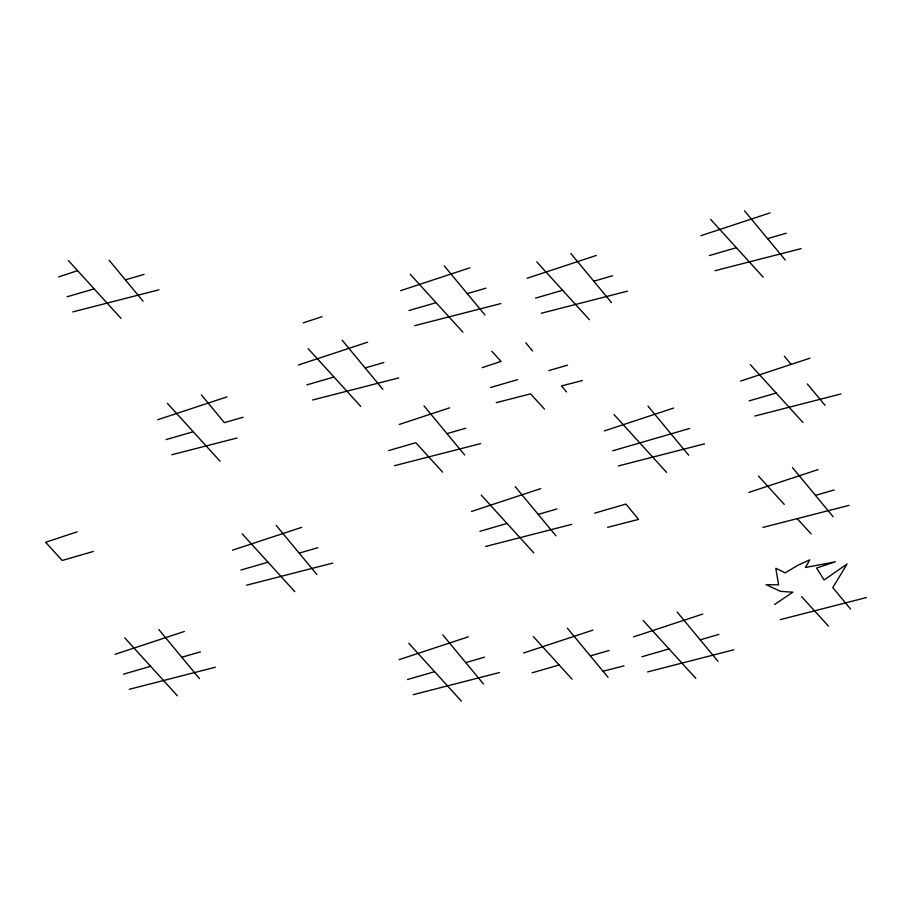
<?xml version="1.0" encoding="UTF-8"?>
<svg xmlns="http://www.w3.org/2000/svg" width="912" height="912" viewBox="0 0 912 912"><rect width="100%" height="100%" fill="white"/><g stroke="black" fill="none" stroke-linecap="round" stroke-linejoin="round"><path stroke-width="1.37" d="M774.562 604.508L792.859 592.184L780.501 591.364L766.114 584.649L778.586 584.866L775.804 568.267L785.232 572.861L797.59 565.429L809.81 559.831L805.456 567.481L835.369 561.815L816.582 568.016L824.095 579.964L847.077 563.992L832.804 587.602L850.508 608.977M58.676 276.906L77.588 270.67M400.562 290.677L469.817 267.843M303.206 322.882L322.004 316.681M527.113 278.263L596.368 255.428M298.452 365.005L367.707 342.171M700.872 235.706L770.127 212.872M157.708 419.725L226.963 396.891M482.129 367.65L501.041 361.403L491.819 351.257M399.228 424.468L449.57 407.858M77.155 531.844L45.6 542.252L62.187 560.481L93.377 551.429M740.669 381.045L809.924 358.199M232.492 550.187L301.747 527.341M604.303 430.92L673.558 408.086M471.515 511.45L540.759 488.615M115.094 654.303L184.349 631.469M748.786 492.434L818.041 469.6M399.08 659.661L468.335 636.827M523.659 652.969L592.914 630.135M633.498 636.895L702.753 614.061M67.112 296.765L94.175 288.899M125.366 279.847L144.062 274.421M408.998 310.536L436.061 302.681M467.252 293.63L485.948 288.192M535.549 298.121L562.613 290.267M593.803 281.215L612.499 275.789M709.319 255.565L736.383 247.699M767.562 238.648L786.269 233.221M306.888 384.864L333.952 377.009M365.142 367.958L383.838 362.52M166.144 439.584L193.219 431.729M243.094 417.24L224.398 422.678L201.392 394.907M490.576 387.497L517.64 379.643M548.819 370.591L567.526 365.165M388.751 450.562L415.815 442.696L442.616 472.154M447.005 433.645L465.701 428.218M749.105 400.892L776.169 393.038M612.739 450.779L689.689 428.446M240.928 570.034L267.991 562.18M299.182 553.128L317.878 547.702M479.951 531.308L507.015 523.442M538.194 514.391L556.901 508.964M594.727 513.125L625.906 504.074L638.594 519.395L607.654 527.341M123.542 674.162L150.605 666.307M181.784 657.256L200.48 651.829M815.476 495.376L834.172 489.949M407.527 679.52L434.591 671.665M465.77 662.614L484.466 657.187M532.095 672.828L559.17 664.973M590.349 655.91L609.045 650.484M641.945 656.754L669.009 648.899M700.188 639.836L718.895 634.41M72.823 311.904L158.95 289.811M414.709 325.675L500.848 303.582M541.261 313.261L627.388 291.179M715.019 270.704L801.158 248.611M312.599 400.003L398.726 377.91M171.855 454.723L237.086 437.999M496.288 402.648L530.567 393.847L544.441 409.1M582.415 380.555L561.507 385.913L566.534 391.966M394.463 465.701L480.59 443.608M754.817 416.043L840.944 393.95M618.45 465.918L704.577 443.836M246.639 585.185L332.766 563.092M485.663 546.448L571.79 524.354M129.242 689.312L215.38 667.219M762.934 527.432L849.061 505.339M413.227 694.67L499.366 672.577M780.262 619.647L866.4 597.554M603.037 671.232L623.945 665.874M647.657 671.893L733.784 649.8M710.562 219.325L763.184 277.157M750.348 364.652L802.97 422.495M758.465 476.053L784.286 504.427M797.213 518.643L811.087 533.885M536.792 261.881L589.414 319.724M801.625 596.653L828.427 626.099M613.981 414.538L666.604 472.382M410.24 274.295L462.863 332.128M643.188 620.513L695.81 678.346M481.194 495.068L533.816 552.9M308.131 348.623L360.753 406.456M533.338 636.587L572.086 679.178M68.354 260.524L120.977 318.356M408.758 643.279L461.381 701.123M167.386 403.343L220.009 461.176M242.17 533.794L294.793 591.637M124.773 637.921L177.407 695.765M744.568 210.877L785.266 260.034M784.354 356.216L791.126 364.401M807.359 383.986L825.064 405.361M792.471 467.605L833.18 516.762M570.798 253.445L611.507 302.59M647.987 406.102L688.697 455.248M525.825 342.821L532.597 351.006M444.247 265.859L484.956 315.005M677.194 612.066L717.904 661.223M515.2 486.62L555.91 535.777M424 405.874L464.71 455.02M342.137 340.187L382.846 389.333M567.344 628.151L608.053 677.297M442.765 634.843L483.474 683.989M109.132 260.262L143.07 301.234M276.176 525.358L316.886 574.503M158.779 629.485L199.489 678.631"/></g></svg>
